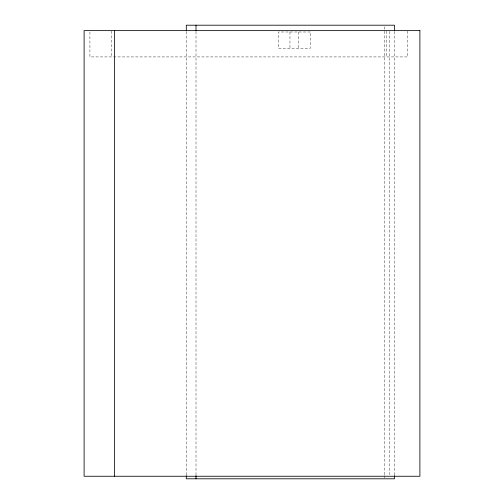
<?xml version="1.0" encoding="UTF-8"?>
<svg xmlns="http://www.w3.org/2000/svg" width="504" height="504" viewBox="0 0 504 504"><rect width="100%" height="100%" fill="white"/><g stroke="black" fill="none" stroke-linecap="round" stroke-linejoin="round"><path stroke-width="0.38" stroke-dasharray="2.52 1.89" d="M407.767 31.154L407.767 56.92L89.92 56.92L89.92 31.154M394.468 31.5L394.468 474.863M389.573 31.418L389.573 474.68M386.398 31.154L386.398 56.92M384.754 26.775L384.754 474.863M384.754 475.65L384.754 478.012M298.752 31.991L298.752 48.397M289.957 31.991L289.957 48.397M196.012 31.5L196.012 474.863M186.304 31.5L186.304 474.863M111.283 31.154L111.283 56.92M310.3 31.991L278.41 31.991L278.41 48.397L310.3 48.397L310.3 31.991"/><path stroke-width="0.76" d="M394.468 30.712L394.468 25.2L186.304 25.2L186.304 30.712M394.468 475.65L394.468 478.8L186.304 478.8L186.304 475.65M196.012 25.2L196.012 30.712M196.012 475.65L196.012 478.8M114.427 30.631L114.427 476.255M419.901 30.631L84.099 30.631L84.099 476.255L419.901 476.255L419.901 30.631"/></g></svg>
